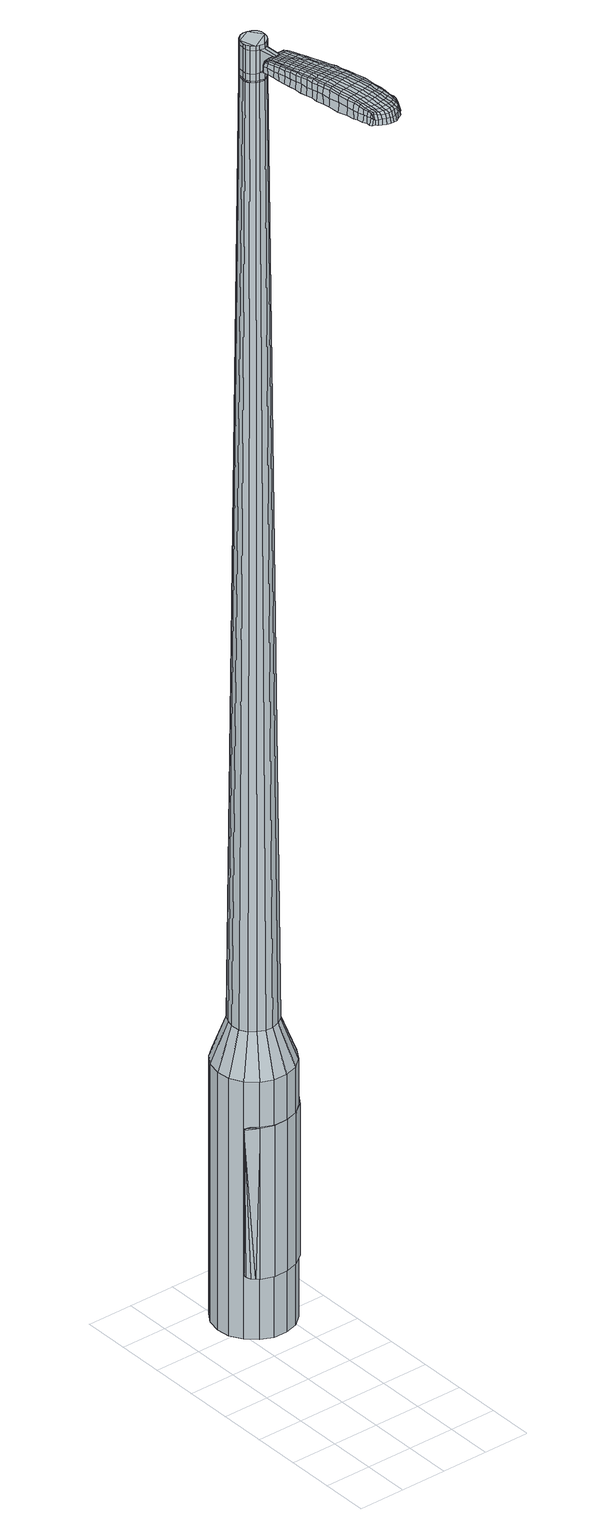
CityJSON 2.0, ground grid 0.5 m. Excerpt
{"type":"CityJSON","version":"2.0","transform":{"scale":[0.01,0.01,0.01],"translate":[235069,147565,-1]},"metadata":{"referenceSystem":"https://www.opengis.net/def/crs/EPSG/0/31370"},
"CityObjects":{
"object1":{"type":"GenericCityObject","attributes":{"cluster":338,"mean_distance_to_centroid":0.354,"new_centroid_x":235069.77,"new_centroid_y":147567.67,"mean_distance_to_camera":16.1,"H1":12.92,"H2":13.08,"Z_final":115.37,"cluster2":-1,"proj_x":235066.15,"proj_y":147568.17,"id_line":38494,"bearing_l":187.88,"distance":3.65,"orientation":"left","G_obj":277.88},"geometry":[{"type":"MultiSurface","lod":"2","boundaries":[[[0,1,2,3]],[[1,4,5,2]],[[4,6,7,5]],[[6,8,9,7]],[[8,10,11,9]],[[10,12,13,11]],[[12,14,15,13]],[[14,16,17,15]],[[16,18,19,17]],[[18,20,21,19]],[[20,22,23,21]],[[22,24,25,23]],[[24,26,27,25]],[[26,28,29,27]],[[28,30,31,29]],[[30,32,33,31]],[[32,34,35,33]],[[34,0,3,35]],[[36,37,38,39]],[[38,40,41,42]],[[41,43,42]],[[42,44,45,46]],[[45,47,46]],[[46,48,49,50]],[[49,51,50]],[[42,46,50,38]],[[50,52,39,38]],[[53,36,39]],[[2,5,7,35]],[[7,9,11,15]],[[11,13,15]],[[15,17,19,23]],[[19,21,23]],[[23,25,27,31]],[[27,29,31]],[[15,23,31,7]],[[31,33,35,7]],[[3,2,35]],[[1,0,54,55]],[[0,34,56,54]],[[34,32,57,56]],[[32,30,58,57]],[[30,28,59,58]],[[28,26,60,59]],[[26,24,61,60]],[[24,22,62,61]],[[22,20,63,62]],[[20,18,64,63]],[[18,16,65,64]],[[16,14,66,65]],[[14,12,67,66]],[[12,10,68,67]],[[10,8,69,68]],[[8,6,70,69]],[[6,4,71,70]],[[4,1,55,71]],[[55,54,72,73]],[[54,56,74,72]],[[56,57,75,74]],[[57,58,76,75]],[[58,59,77,76]],[[59,60,78,77]],[[60,61,79,78]],[[61,62,80,79]],[[62,63,81,80]],[[63,64,82,81]],[[64,65,83,82]],[[65,66,84,83]],[[66,67,85,84]],[[67,68,86,85]],[[68,69,87,86]],[[69,70,88,87]],[[70,71,89,88]],[[71,55,73,89]],[[90,91,92,73]],[[74,93,91,90]],[[75,94,93,74]],[[76,95,94,75]],[[77,96,95,76]],[[97,98,96,77]],[[99,100,98,97]],[[80,101,100,99]],[[102,103,101,80]],[[82,104,103,102]],[[105,106,104,82]],[[107,108,106,105]],[[85,109,108,107]],[[86,110,109,85]],[[111,112,110,86]],[[113,114,112,111]],[[115,116,114,113]],[[73,92,116,115]],[[117,118,119,120]],[[121,117,120,122]],[[123,121,122,124]],[[125,123,124,126]],[[127,125,126,128]],[[129,127,128,130]],[[131,129,130,132]],[[133,131,132,134]],[[135,133,134,136]],[[137,135,136,138]],[[139,137,138,140]],[[141,139,140,142]],[[143,141,142,144]],[[145,143,144,146]],[[147,145,146,148]],[[149,147,148,150]],[[72,90,73]],[[72,74,90]],[[78,97,77]],[[78,79,99,97]],[[79,80,99]],[[81,102,80]],[[81,82,102]],[[83,105,82]],[[83,84,107,105]],[[84,85,107]],[[87,111,86]],[[87,88,113,111]],[[88,89,115,113]],[[89,73,115]],[[151,92,91]],[[152,116,92]],[[152,153,114,116]],[[153,154,112,114]],[[154,110,112]],[[155,108,109]],[[155,156,106,108]],[[156,104,106]],[[157,103,104]],[[157,101,103]],[[158,100,101]],[[158,159,98,100]],[[159,96,98]],[[151,91,93]],[[39,52,149,160]],[[92,151,161,150]],[[53,39,160,118]],[[151,93,119,161]],[[36,53,118,117]],[[93,94,120,119]],[[37,36,117,121]],[[94,95,122,120]],[[38,37,121,123]],[[95,96,124,122]],[[40,38,123,125]],[[96,159,126,124]],[[41,40,125,127]],[[159,158,128,126]],[[43,41,127,129]],[[158,101,130,128]],[[42,43,129,131]],[[101,157,132,130]],[[44,42,131,133]],[[157,104,134,132]],[[45,44,133,135]],[[104,156,136,134]],[[47,45,135,137]],[[156,155,138,136]],[[46,47,137,139]],[[155,109,140,138]],[[48,46,139,141]],[[109,110,142,140]],[[49,48,141,143]],[[110,154,144,142]],[[51,49,143,145]],[[154,153,146,144]],[[50,51,145,147]],[[153,152,148,146]],[[52,50,147,149]],[[152,92,150,148]],[[149,150,162,163]],[[150,161,164,162]],[[161,119,165,164]],[[119,118,166,165]],[[118,160,167,166]],[[160,149,163,167]],[[168,169,170,171]],[[172,168,171,173]],[[168,172,174,175]],[[169,168,175,176]],[[177,178,179,180]],[[181,177,180,182]],[[177,181,183,184]],[[178,177,184,185]],[[186,187,188,189]],[[190,186,189,191]],[[186,190,192,193]],[[187,186,193,194]],[[195,196,197,198]],[[199,195,198,200]],[[195,199,201,202]],[[196,195,202,203]],[[204,205,206,207]],[[208,204,207,209]],[[204,208,210,211]],[[205,204,211,212]],[[213,214,215,216]],[[217,213,216,218]],[[213,217,219,220]],[[214,213,220,221]],[[222,223,224,225]],[[214,222,225,215]],[[222,214,221,226]],[[223,222,226,227]],[[228,229,230,231]],[[223,228,231,224]],[[228,223,227,232]],[[229,228,232,233]],[[234,172,173,235]],[[229,234,235,230]],[[234,229,233,236]],[[172,234,236,174]],[[237,238,239,240]],[[241,237,240,242]],[[237,241,243,244]],[[238,237,244,245]],[[246,247,248,249]],[[238,246,249,239]],[[246,238,245,250]],[[247,246,250,251]],[[252,253,254,255]],[[247,252,255,248]],[[252,247,251,256]],[[253,252,256,257]],[[258,259,260,261]],[[253,258,261,254]],[[258,253,257,262]],[[259,258,262,263]],[[264,169,176,265]],[[259,264,265,260]],[[264,259,263,266]],[[169,264,266,170]],[[267,268,269,270]],[[271,267,270,272]],[[267,271,273,274]],[[268,267,274,275]],[[276,277,278,279]],[[268,276,279,269]],[[276,268,275,280]],[[277,276,280,281]],[[282,283,284,285]],[[277,282,285,278]],[[282,277,281,286]],[[283,282,286,287]],[[288,181,182,289]],[[283,288,289,284]],[[288,283,287,290]],[[181,288,290,183]],[[291,292,293,294]],[[295,291,294,296]],[[291,295,297,298]],[[292,291,298,299]],[[300,301,302,303]],[[292,300,303,293]],[[300,292,299,304]],[[301,300,304,305]],[[306,307,308,309]],[[301,306,309,302]],[[306,301,305,310]],[[307,306,310,311]],[[312,313,314,315]],[[307,312,315,308]],[[312,307,311,316]],[[313,312,316,317]],[[318,178,185,319]],[[313,318,319,314]],[[318,313,317,320]],[[178,318,320,179]],[[321,207,206,322]],[[323,321,322,324]],[[321,323,325,326]],[[207,321,326,209]],[[327,323,324,328]],[[329,327,328,330]],[[327,329,331,332]],[[323,327,332,325]],[[333,329,330,334]],[[335,333,334,336]],[[333,335,337,338]],[[329,333,338,331]],[[339,335,336,340]],[[341,339,340,342]],[[339,341,343,344]],[[335,339,344,337]],[[345,341,342,346]],[[196,345,346,197]],[[345,196,203,347]],[[341,345,347,343]],[[348,349,194,193]],[[350,348,193,192]],[[348,350,351,352]],[[349,348,352,353]],[[354,355,353,352]],[[356,354,352,351]],[[354,356,357,358]],[[355,354,358,359]],[[360,361,359,358]],[[362,360,358,357]],[[360,362,363,364]],[[361,360,364,365]],[[366,367,365,364]],[[368,366,364,363]],[[366,368,201,199]],[[367,366,199,200]],[[369,370,371,372]],[[271,369,372,273]],[[369,271,272,373]],[[370,369,373,374]],[[375,190,191,376]],[[370,375,376,371]],[[375,370,374,377]],[[190,375,377,192]],[[378,379,380,381]],[[217,378,381,219]],[[378,217,218,382]],[[379,378,382,383]],[[384,385,386,387]],[[379,384,387,380]],[[384,379,383,388]],[[385,384,388,389]],[[390,187,194,391]],[[385,390,391,386]],[[390,385,389,392]],[[187,390,392,188]],[[393,394,395,396]],[[175,393,396,176]],[[393,175,174,397]],[[394,393,397,398]],[[399,400,401,402]],[[394,399,402,395]],[[399,394,398,403]],[[400,399,403,404]],[[405,198,197,406]],[[400,405,406,401]],[[405,400,404,407]],[[198,405,407,200]],[[408,409,410,411]],[[180,408,411,182]],[[408,180,179,412]],[[409,408,412,413]],[[414,202,201,415]],[[409,414,415,410]],[[414,409,413,416]],[[202,414,416,203]],[[417,418,419,420]],[[295,417,420,297]],[[417,295,296,421]],[[418,417,421,422]],[[423,208,209,424]],[[418,423,424,419]],[[423,418,422,425]],[[208,423,425,210]],[[426,427,428,429]],[[241,426,429,243]],[[426,241,242,430]],[[427,426,430,431]],[[432,433,434,435]],[[427,432,435,428]],[[432,427,431,436]],[[433,432,436,437]],[[438,205,212,439]],[[433,438,439,434]],[[438,433,437,440]],[[205,438,440,206]],[[441,442,431,430]],[[240,441,430,242]],[[441,240,239,443]],[[442,441,443,444]],[[445,446,437,436]],[[442,445,436,431]],[[445,442,444,447]],[[446,445,447,448]],[[449,322,206,440]],[[446,449,440,437]],[[449,446,448,450]],[[322,449,450,324]],[[451,452,453,454]],[[298,451,454,299]],[[451,298,297,420]],[[452,451,420,419]],[[455,326,325,456]],[[452,455,456,453]],[[455,452,419,424]],[[326,455,424,209]],[[457,458,444,443]],[[249,457,443,239]],[[457,249,248,459]],[[458,457,459,460]],[[461,462,448,447]],[[458,461,447,444]],[[461,458,460,463]],[[462,461,463,464]],[[465,328,324,450]],[[462,465,450,448]],[[465,462,464,466]],[[328,465,466,330]],[[467,468,469,470]],[[304,467,470,305]],[[467,304,299,454]],[[468,467,454,453]],[[471,332,331,472]],[[468,471,472,469]],[[471,468,453,456]],[[332,471,456,325]],[[473,474,460,459]],[[255,473,459,248]],[[473,255,254,475]],[[474,473,475,476]],[[477,478,464,463]],[[474,477,463,460]],[[477,474,476,479]],[[478,477,479,480]],[[481,334,330,466]],[[478,481,466,464]],[[481,478,480,482]],[[334,481,482,336]],[[483,484,485,486]],[[310,483,486,311]],[[483,310,305,470]],[[484,483,470,469]],[[487,338,337,488]],[[484,487,488,485]],[[487,484,469,472]],[[338,487,472,331]],[[489,490,476,475]],[[261,489,475,254]],[[489,261,260,491]],[[490,489,491,492]],[[493,494,480,479]],[[490,493,479,476]],[[493,490,492,495]],[[494,493,495,496]],[[497,340,336,482]],[[494,497,482,480]],[[497,494,496,498]],[[340,497,498,342]],[[499,500,501,502]],[[316,499,502,317]],[[499,316,311,486]],[[500,499,486,485]],[[503,344,343,504]],[[500,503,504,501]],[[503,500,485,488]],[[344,503,488,337]],[[505,506,492,491]],[[265,505,491,260]],[[505,265,176,396]],[[506,505,396,395]],[[507,508,496,495]],[[506,507,495,492]],[[507,506,395,402]],[[508,507,402,401]],[[509,346,342,498]],[[508,509,498,496]],[[509,508,401,406]],[[346,509,406,197]],[[510,511,413,412]],[[320,510,412,179]],[[510,320,317,502]],[[511,510,502,501]],[[512,347,203,416]],[[511,512,416,413]],[[512,511,501,504]],[[347,512,504,343]],[[513,514,374,373]],[[270,513,373,272]],[[513,270,269,515]],[[514,513,515,516]],[[517,350,192,377]],[[514,517,377,374]],[[517,514,516,518]],[[350,517,518,351]],[[519,520,521,522]],[[220,519,522,221]],[[519,220,219,381]],[[520,519,381,380]],[[523,524,525,526]],[[520,523,526,521]],[[523,520,380,387]],[[524,523,387,386]],[[527,349,353,528]],[[524,527,528,525]],[[527,524,386,391]],[[349,527,391,194]],[[529,530,516,515]],[[279,529,515,269]],[[529,279,278,531]],[[530,529,531,532]],[[533,356,351,518]],[[530,533,518,516]],[[533,530,532,534]],[[356,533,534,357]],[[535,536,537,538]],[[226,535,538,227]],[[535,226,221,522]],[[536,535,522,521]],[[539,540,541,542]],[[536,539,542,537]],[[539,536,521,526]],[[540,539,526,525]],[[543,355,359,544]],[[540,543,544,541]],[[543,540,525,528]],[[355,543,528,353]],[[545,546,532,531]],[[285,545,531,278]],[[545,285,284,547]],[[546,545,547,548]],[[549,362,357,534]],[[546,549,534,532]],[[549,546,548,550]],[[362,549,550,363]],[[551,552,553,554]],[[232,551,554,233]],[[551,232,227,538]],[[552,551,538,537]],[[555,556,557,558]],[[552,555,558,553]],[[555,552,537,542]],[[556,555,542,541]],[[559,361,365,560]],[[556,559,560,557]],[[559,556,541,544]],[[361,559,544,359]],[[561,562,548,547]],[[289,561,547,284]],[[561,289,182,411]],[[562,561,411,410]],[[563,368,363,550]],[[562,563,550,548]],[[563,562,410,415]],[[368,563,415,201]],[[564,565,398,397]],[[236,564,397,174]],[[564,236,233,554]],[[565,564,554,553]],[[566,567,404,403]],[[565,566,403,398]],[[566,565,553,558]],[[567,566,558,557]],[[568,367,200,407]],[[567,568,407,404]],[[568,567,557,560]],[[367,568,560,365]],[[569,570,571,572]],[[572,571,573,574]],[[575,573,571,576]],[[576,571,570,577]],[[578,579,580,581]],[[581,580,582,583]],[[584,582,580,585]],[[585,580,579,586]],[[587,588,589,590]],[[590,589,591,592]],[[593,591,589,594]],[[594,589,588,595]],[[596,597,598,599]],[[599,598,600,601]],[[602,600,598,603]],[[603,598,597,604]],[[605,606,607,608]],[[608,607,609,610]],[[611,609,607,612]],[[612,607,606,613]],[[614,615,616,617]],[[617,616,618,619]],[[620,618,616,621]],[[621,616,615,622]],[[623,624,625,626]],[[626,625,615,614]],[[622,615,625,627]],[[627,625,624,628]],[[629,630,631,632]],[[632,631,624,623]],[[628,624,631,633]],[[633,631,630,634]],[[574,573,635,636]],[[636,635,630,629]],[[634,630,635,637]],[[637,635,573,575]],[[638,639,640,641]],[[641,640,642,643]],[[644,642,640,645]],[[645,640,639,646]],[[647,648,649,650]],[[650,649,639,638]],[[646,639,649,651]],[[651,649,648,652]],[[653,654,655,656]],[[656,655,648,647]],[[652,648,655,657]],[[657,655,654,658]],[[659,660,661,662]],[[662,661,654,653]],[[658,654,661,663]],[[663,661,660,664]],[[577,570,665,666]],[[666,665,660,659]],[[664,660,665,667]],[[667,665,570,569]],[[668,669,670,671]],[[671,670,672,673]],[[674,672,670,675]],[[675,670,669,676]],[[677,678,679,680]],[[680,679,669,668]],[[676,669,679,681]],[[681,679,678,682]],[[683,684,685,686]],[[686,685,678,677]],[[682,678,685,687]],[[687,685,684,688]],[[583,582,689,690]],[[690,689,684,683]],[[688,684,689,691]],[[691,689,582,584]],[[692,693,694,695]],[[695,694,696,697]],[[698,696,694,699]],[[699,694,693,700]],[[701,702,703,704]],[[704,703,693,692]],[[700,693,703,705]],[[705,703,702,706]],[[707,708,709,710]],[[710,709,702,701]],[[706,702,709,711]],[[711,709,708,712]],[[713,714,715,716]],[[716,715,708,707]],[[712,708,715,717]],[[717,715,714,718]],[[586,579,719,720]],[[720,719,714,713]],[[718,714,719,721]],[[721,719,579,578]],[[605,608,722,723]],[[723,722,724,725]],[[726,724,722,166]],[[166,722,608,610]],[[725,724,727,728]],[[728,727,729,730]],[[731,729,727,732]],[[732,727,724,726]],[[730,729,733,734]],[[734,733,735,736]],[[737,735,733,738]],[[738,733,729,731]],[[736,735,739,740]],[[740,739,741,742]],[[743,741,739,744]],[[744,739,735,737]],[[742,741,745,746]],[[746,745,597,596]],[[604,597,745,747]],[[747,745,741,743]],[[595,748,749,594]],[[594,749,750,593]],[[751,750,749,752]],[[752,749,748,753]],[[753,754,755,752]],[[752,755,756,751]],[[757,756,755,758]],[[758,755,754,759]],[[759,760,761,758]],[[758,761,762,757]],[[763,762,761,764]],[[764,761,760,765]],[[765,766,767,764]],[[764,767,768,763]],[[602,768,767,600]],[[600,767,766,601]],[[769,770,771,772]],[[772,771,672,674]],[[673,672,771,773]],[[773,771,770,774]],[[592,591,775,776]],[[776,775,770,769]],[[774,770,775,777]],[[777,775,591,593]],[[778,779,780,781]],[[781,780,618,620]],[[619,618,780,782]],[[782,780,779,783]],[[784,785,786,787]],[[787,786,779,778]],[[783,779,786,788]],[[788,786,785,789]],[[595,588,790,791]],[[791,790,785,784]],[[789,785,790,792]],[[792,790,588,587]],[[793,794,795,796]],[[796,795,576,577]],[[575,576,795,797]],[[797,795,794,798]],[[799,800,801,802]],[[802,801,794,793]],[[798,794,801,803]],[[803,801,800,804]],[[596,599,805,806]],[[806,805,800,799]],[[804,800,805,807]],[[807,805,599,601]],[[808,809,810,811]],[[811,810,581,583]],[[578,581,810,812]],[[812,810,809,813]],[[602,603,814,815]],[[815,814,809,808]],[[813,809,814,816]],[[816,814,603,604]],[[817,818,819,820]],[[820,819,696,698]],[[697,696,819,821]],[[821,819,818,822]],[[610,609,823,824]],[[824,823,818,817]],[[822,818,823,825]],[[825,823,609,611]],[[826,827,642,644]],[[643,642,828]],[[828,642,827,829]],[[830,831,832,833]],[[833,832,827,826]],[[829,827,832,834]],[[834,832,831,835]],[[613,606,836,837]],[[837,836,831,830]],[[835,831,836,838]],[[838,836,606,605]],[[829,839,828]],[[828,839,641,643]],[[638,641,839,840]],[[840,839,841]],[[835,842,843,834]],[[834,843,839,829]],[[841,839,843,844]],[[844,843,842,845]],[[605,723,846,838]],[[838,846,842,835]],[[845,842,846,847]],[[847,846,723,725]],[[848,849,850,851]],[[851,850,699,700]],[[698,699,850,820]],[[820,850,849,817]],[[726,166,852,853]],[[853,852,849,848]],[[817,849,852,824]],[[824,852,166,610]],[[841,854,855,840]],[[840,855,650,638]],[[647,650,855,856]],[[856,855,854,857]],[[845,858,859,844]],[[844,859,854,841]],[[857,854,859,860]],[[860,859,858,861]],[[725,728,862,847]],[[847,862,858,845]],[[861,858,862,863]],[[863,862,728,730]],[[864,865,866,867]],[[867,866,705,706]],[[700,705,866,851]],[[851,866,865,848]],[[731,732,868,869]],[[869,868,865,864]],[[848,865,868,853]],[[853,868,732,726]],[[857,870,871,856]],[[856,871,656,647]],[[653,656,871,872]],[[872,871,870,873]],[[861,874,875,860]],[[860,875,870,857]],[[873,870,875,876]],[[876,875,874,877]],[[730,734,878,863]],[[863,878,874,861]],[[877,874,878,879]],[[879,878,734,736]],[[880,881,882,883]],[[883,882,711,712]],[[706,711,882,867]],[[867,882,881,864]],[[737,738,884,885]],[[885,884,881,880]],[[864,881,884,869]],[[869,884,738,731]],[[873,886,887,872]],[[872,887,662,653]],[[659,662,887,888]],[[888,887,886,889]],[[877,890,891,876]],[[876,891,886,873]],[[889,886,891,892]],[[892,891,890,893]],[[736,740,894,879]],[[879,894,890,877]],[[893,890,894,895]],[[895,894,740,742]],[[896,897,898,899]],[[899,898,717,718]],[[712,717,898,883]],[[883,898,897,880]],[[743,744,900,901]],[[901,900,897,896]],[[880,897,900,885]],[[885,900,744,737]],[[889,902,903,888]],[[888,903,666,659]],[[577,666,903,796]],[[796,903,902,793]],[[893,904,905,892]],[[892,905,902,889]],[[793,902,905,802]],[[802,905,904,799]],[[742,746,906,895]],[[895,906,904,893]],[[799,904,906,806]],[[806,906,746,596]],[[813,907,908,812]],[[812,908,721,578]],[[718,721,908,899]],[[899,908,907,896]],[[604,747,909,816]],[[816,909,907,813]],[[896,907,909,901]],[[901,909,747,743]],[[774,910,911,773]],[[773,911,671,673]],[[668,671,911,912]],[[912,911,910,913]],[[593,750,914,777]],[[777,914,910,774]],[[913,910,914,915]],[[915,914,750,751]],[[916,917,918,919]],[[919,918,621,622]],[[620,621,918,781]],[[781,918,917,778]],[[920,921,922,923]],[[923,922,917,916]],[[778,917,922,787]],[[787,922,921,784]],[[753,748,924,925]],[[925,924,921,920]],[[784,921,924,791]],[[791,924,748,595]],[[913,926,927,912]],[[912,927,680,668]],[[677,680,927,928]],[[928,927,926,929]],[[751,756,930,915]],[[915,930,926,913]],[[929,926,930,931]],[[931,930,756,757]],[[932,933,934,935]],[[935,934,627,628]],[[622,627,934,919]],[[919,934,933,916]],[[936,937,938,939]],[[939,938,933,932]],[[916,933,938,923]],[[923,938,937,920]],[[759,754,940,941]],[[941,940,937,936]],[[920,937,940,925]],[[925,940,754,753]],[[929,942,943,928]],[[928,943,686,677]],[[683,686,943,944]],[[944,943,942,945]],[[757,762,946,931]],[[931,946,942,929]],[[945,942,946,947]],[[947,946,762,763]],[[948,949,950,951]],[[951,950,633,634]],[[628,633,950,935]],[[935,950,949,932]],[[952,953,954,955]],[[955,954,949,948]],[[932,949,954,939]],[[939,954,953,936]],[[765,760,956,957]],[[957,956,953,952]],[[936,953,956,941]],[[941,956,760,759]],[[945,958,959,944]],[[944,959,690,683]],[[583,690,959,811]],[[811,959,958,808]],[[763,768,960,947]],[[947,960,958,945]],[[808,958,960,815]],[[815,960,768,602]],[[798,961,962,797]],[[797,962,637,575]],[[634,637,962,951]],[[951,962,961,948]],[[804,963,964,803]],[[803,964,961,798]],[[948,961,964,955]],[[955,964,963,952]],[[601,766,965,807]],[[807,965,963,804]],[[952,963,965,957]],[[957,965,766,765]],[[569,572,171,170]],[[572,574,173,171]],[[584,585,184,183]],[[585,586,185,184]],[[587,590,189,188]],[[590,592,191,189]],[[611,612,211,210]],[[612,613,212,211]],[[614,617,216,215]],[[617,619,218,216]],[[623,626,225,224]],[[626,614,215,225]],[[629,632,231,230]],[[632,623,224,231]],[[574,636,235,173]],[[636,629,230,235]],[[644,645,244,243]],[[645,646,245,244]],[[646,651,250,245]],[[651,652,251,250]],[[652,657,256,251]],[[657,658,257,256]],[[658,663,262,257]],[[663,664,263,262]],[[664,667,266,263]],[[667,569,170,266]],[[674,675,274,273]],[[675,676,275,274]],[[676,681,280,275]],[[681,682,281,280]],[[682,687,286,281]],[[687,688,287,286]],[[688,691,290,287]],[[691,584,183,290]],[[692,695,294,293]],[[695,697,296,294]],[[701,704,303,302]],[[704,692,293,303]],[[707,710,309,308]],[[710,701,302,309]],[[713,716,315,314]],[[716,707,308,315]],[[586,720,319,185]],[[720,713,314,319]],[[769,772,372,371]],[[772,674,273,372]],[[592,776,376,191]],[[776,769,371,376]],[[619,782,382,218]],[[782,783,383,382]],[[783,788,388,383]],[[788,789,389,388]],[[789,792,392,389]],[[792,587,188,392]],[[697,821,421,296]],[[821,822,422,421]],[[822,825,425,422]],[[825,611,210,425]],[[826,644,429,428]],[[644,243,429]],[[830,833,435,434]],[[833,826,428,435]],[[613,837,439,212]],[[837,830,434,439]],[[966,967,968,969]],[[970,971,969,968]],[[972,973,974,975]],[[976,977,978,979]],[[967,980,981,968]],[[982,970,968,981]],[[983,972,975,984]],[[985,986,977,976]],[[980,987,988,981]],[[988,989,982,981]],[[990,983,984,991]],[[992,986,985,993]],[[987,994,995,988]],[[995,996,989,988]],[[997,990,991,998]],[[999,992,993,1000]],[[1001,1002,1003,1004]],[[1005,1006,1002,1001]],[[1005,1007,1008,1006]],[[1007,1009,1010,1008]],[[1011,1012,1013,1014]],[[1015,1016,1012,1011]],[[1017,1018,1016,1015]],[[1019,1020,1018,1017]],[[1014,1003,1002,1011]],[[1011,1002,1006,1015]],[[1006,1008,1017,1015]],[[1008,1010,1019,1017]],[[975,974,971,970]],[[984,975,970,982]],[[989,991,984,982]],[[996,998,991,989]],[[976,979,973,972]],[[985,976,972,983]],[[993,985,983,990]],[[1000,993,990,997]],[[977,1001,1004,978]],[[986,1005,1001,977]],[[1007,1005,986,992]],[[1009,1007,992,999]],[[1021,1022,1023,1024]],[[1023,1025,1026,1027]],[[1023,1027,1028,1029]],[[1023,1029,1024]],[[1030,1021,1024,1031]],[[1032,1031,1024,1033]],[[1034,1033,1024]],[[1035,1023,1022,1036]],[[1037,1035,1036,1038]],[[1039,1037,1038,1040]],[[1041,1039,1040,1042]],[[1043,1041,1042,1044]],[[1044,1045,1046,1047]],[[1044,1047,1048,1049]],[[1044,1049,1050,1051]],[[1050,1052,1053,1054]],[[1050,1054,1055,1056]],[[1050,1056,1051]],[[1044,1051,1043]],[[1057,1058,1022,1021]],[[1059,1060,1025,1023]],[[1061,1062,1034,1024]],[[1058,1063,1036,1022]],[[1064,1059,1023,1035]],[[1063,1065,1038,1036]],[[1066,1064,1035,1037]],[[1065,1067,1040,1038]],[[1068,1066,1037,1039]],[[1067,1069,1042,1040]],[[1070,1068,1039,1041]],[[1069,1071,1044,1042]],[[1072,1070,1041,1043]],[[1071,1073,1045,1044]],[[1074,1075,1052,1050]],[[1076,1072,1043,1051]],[[1046,1045,1073,1077]],[[1047,1046,1077,1078]],[[1048,1047,1078,1079]],[[1049,1048,1079,1080]],[[1050,1049,1080,1074]],[[1081,1057,1021,1030]],[[1082,1081,1030,1031]],[[1083,1082,1031,1032]],[[1084,1083,1032,1033]],[[1062,1084,1033,1034]],[[1026,1025,1060,1085]],[[1053,1052,1075,1086]],[[1027,1026,1085,1087]],[[1028,1027,1087,1088]],[[1029,1028,1088,1089]],[[1024,1029,1089,1061]],[[1054,1053,1086,1090]],[[1055,1054,1090,1091]],[[1056,1055,1091,1092]],[[1051,1056,1092,1076]]]}]}
},
"vertices":[
[85,224,384],[70,224,384],[70,224,96],[85,224,96],[57,230,384],[57,230,96],[46,240,384],[46,240,96],[39,253,384],[39,253,96],[37,267,384],[37,267,96],[40,282,384],[40,282,96],[48,294,384],[48,294,96],[59,303,384],[59,303,96],[73,308,384],[73,308,96],[88,307,384],[88,307,96],[102,302,384],[102,302,96],[112,292,384],[112,292,96],[119,279,384],[119,279,96],[121,264,384],[121,264,96],[118,250,384],[118,250,96],[110,237,384],[110,237,96],[99,228,384],[99,228,96],[89,257,1524],[91,261,1524],[92,265,1524],[81,252,1524],[92,270,1524],[90,274,1524],[82,279,1524],[86,277,1524],[77,279,1524],[73,278,1524],[67,271,1524],[69,275,1524],[66,266,1524],[66,262,1524],[72,254,1524],[68,258,1524],[76,253,1524],[85,254,1524],[82,241,429],[74,241,429],[91,244,429],[98,249,429],[102,256,429],[104,265,429],[103,274,429],[99,281,429],[92,287,429],[84,290,429],[76,291,429],[67,288,429],[60,283,429],[56,275,429],[54,267,429],[55,258,429],[59,250,429],[66,245,429],[81,252,1483],[76,253,1483],[85,254,1483],[89,257,1483],[91,261,1483],[92,265,1483],[92,270,1483],[90,274,1483],[86,277,1483],[82,279,1483],[77,279,1483],[73,278,1483],[69,275,1483],[67,271,1483],[66,266,1483],[66,262,1483],[68,258,1483],[72,254,1483],[81,253,1483],[81,253,1485],[76,253,1485],[85,254,1485],[89,257,1485],[91,261,1485],[92,265,1485],[91,270,1483],[91,270,1485],[89,274,1483],[89,274,1485],[86,277,1485],[82,278,1483],[82,278,1485],[77,279,1485],[73,277,1483],[73,277,1485],[69,274,1483],[69,274,1485],[67,271,1485],[66,266,1485],[67,262,1483],[67,262,1485],[69,258,1483],[69,258,1485],[72,255,1483],[72,255,1485],[89,257,1519],[85,254,1519],[85,254,1493],[89,257,1493],[91,261,1519],[91,261,1493],[92,265,1519],[92,265,1493],[92,270,1519],[92,270,1493],[90,274,1519],[90,274,1493],[86,277,1519],[86,277,1493],[82,279,1519],[82,279,1493],[77,279,1519],[77,279,1493],[73,278,1519],[73,278,1493],[69,275,1519],[69,275,1493],[67,271,1519],[67,271,1493],[66,266,1519],[66,266,1493],[66,262,1519],[66,262,1493],[68,258,1519],[68,258,1493],[72,254,1519],[72,254,1493],[76,253,1519],[76,253,1493],[81,252,1485],[72,254,1485],[68,258,1485],[66,262,1485],[69,275,1485],[73,278,1485],[82,279,1485],[90,274,1485],[92,270,1485],[81,252,1519],[81,252,1493],[80,234,1513],[80,234,1518],[83,234,1513],[87,234,1513],[87,234,1518],[83,234,1518],[74,158,1519],[74,165,1518],[72,164,1509],[73,156,1510],[75,149,1519],[74,148,1510],[77,151,1526],[76,159,1525],[75,166,1525],[112,163,1519],[111,170,1518],[109,171,1525],[111,164,1525],[114,154,1519],[112,155,1526],[116,153,1510],[114,162,1510],[113,169,1509],[105,88,1519],[101,87,1519],[102,87,1513],[105,87,1513],[109,90,1519],[109,89,1513],[109,91,1524],[105,90,1524],[101,89,1524],[95,161,1530],[94,169,1529],[91,168,1529],[92,161,1530],[96,152,1531],[93,152,1531],[100,153,1530],[99,162,1530],[97,169,1529],[84,241,1512],[81,241,1512],[81,240,1517],[84,240,1517],[87,242,1512],[87,240,1517],[87,241,1506],[84,240,1506],[81,240,1506],[84,99,1519],[83,103,1519],[82,102,1512],[82,98,1512],[85,97,1518],[83,96,1512],[85,98,1522],[85,100,1523],[84,103,1524],[82,107,1519],[80,113,1519],[79,112,1512],[80,106,1512],[83,108,1524],[82,114,1525],[79,119,1519],[78,126,1519],[77,125,1511],[78,117,1511],[81,120,1526],[79,127,1526],[77,138,1519],[75,136,1510],[78,139,1526],[68,232,1513],[69,224,1513],[70,225,1518],[69,232,1517],[68,237,1512],[69,236,1516],[67,236,1506],[67,230,1507],[68,223,1507],[69,217,1514],[70,209,1515],[71,210,1520],[71,217,1519],[68,215,1507],[69,208,1507],[71,202,1515],[71,194,1516],[72,195,1522],[72,203,1521],[69,200,1508],[70,193,1508],[72,187,1517],[72,179,1517],[74,181,1524],[73,188,1523],[70,185,1508],[71,178,1509],[73,172,1518],[74,173,1524],[72,171,1509],[119,104,1519],[119,107,1519],[118,107,1524],[118,104,1523],[119,101,1518],[118,102,1522],[120,100,1512],[121,103,1512],[121,106,1512],[119,112,1519],[119,118,1519],[117,118,1525],[118,112,1524],[120,111,1512],[120,117,1512],[118,123,1519],[117,131,1519],[116,132,1526],[117,124,1526],[120,123,1511],[119,130,1511],[116,143,1519],[114,143,1526],[117,142,1510],[98,236,1513],[100,228,1513],[101,227,1507],[99,235,1507],[97,241,1512],[98,240,1506],[96,240,1516],[97,236,1517],[99,229,1518],[101,221,1514],[103,213,1515],[104,212,1507],[103,220,1507],[100,221,1519],[101,214,1520],[104,206,1515],[106,199,1516],[107,198,1508],[106,205,1508],[103,207,1521],[104,199,1522],[107,191,1517],[108,184,1517],[110,183,1509],[109,190,1508],[105,192,1523],[107,185,1524],[110,177,1518],[112,176,1509],[108,178,1524],[84,235,1519],[82,234,1519],[85,227,1520],[83,227,1520],[88,228,1520],[87,235,1519],[87,220,1522],[84,220,1522],[88,213,1523],[85,212,1523],[91,213,1523],[90,220,1521],[89,205,1524],[86,205,1524],[90,198,1525],[87,197,1525],[93,198,1525],[92,206,1524],[91,190,1526],[88,190,1526],[92,183,1527],[89,183,1527],[95,184,1527],[94,191,1526],[93,176,1528],[90,175,1528],[96,176,1528],[104,92,1527],[101,92,1527],[108,94,1526],[108,98,1527],[104,97,1528],[100,96,1528],[103,103,1529],[99,103,1529],[107,105,1528],[106,112,1530],[102,111,1530],[98,110,1530],[101,118,1531],[97,117,1531],[105,119,1530],[104,128,1531],[100,127,1531],[96,126,1531],[98,139,1531],[94,139,1531],[102,140,1531],[118,99,1518],[116,96,1519],[117,96,1513],[119,98,1513],[117,100,1523],[116,98,1523],[113,93,1519],[114,92,1513],[113,94,1524],[86,95,1518],[88,93,1518],[88,95,1523],[86,97,1523],[85,94,1513],[87,92,1513],[91,91,1519],[94,89,1519],[94,90,1524],[91,92,1523],[90,90,1513],[94,88,1513],[98,88,1519],[98,89,1524],[98,87,1513],[77,160,1528],[79,160,1528],[78,167,1528],[76,167,1527],[78,151,1528],[80,151,1529],[82,160,1529],[85,160,1530],[84,167,1529],[81,167,1528],[83,151,1529],[86,151,1530],[88,160,1530],[87,168,1529],[89,151,1531],[109,164,1528],[107,163,1529],[108,155,1529],[111,155,1528],[108,171,1527],[106,170,1528],[103,163,1529],[104,154,1530],[102,170,1528],[96,243,1512],[94,243,1512],[93,241,1517],[95,241,1517],[97,242,1506],[94,242,1506],[90,242,1512],[90,241,1517],[91,241,1506],[69,239,1512],[71,239,1512],[70,239,1506],[68,238,1506],[70,238,1517],[71,238,1517],[73,240,1512],[76,240,1512],[75,239,1506],[73,239,1506],[74,239,1517],[76,239,1517],[78,240,1512],[78,240,1506],[79,239,1517],[70,233,1519],[72,233,1519],[71,225,1520],[73,226,1520],[74,233,1519],[77,234,1519],[75,226,1520],[78,226,1520],[79,234,1519],[80,227,1520],[96,236,1519],[94,236,1519],[95,229,1520],[97,229,1520],[91,235,1519],[92,228,1520],[72,218,1521],[74,218,1521],[72,210,1522],[74,211,1522],[76,218,1521],[79,219,1521],[77,211,1522],[79,211,1523],[81,219,1522],[82,212,1523],[99,221,1521],[97,221,1521],[98,214,1522],[100,214,1522],[93,221,1521],[94,213,1522],[73,203,1523],[75,203,1523],[74,196,1524],[76,196,1524],[77,204,1523],[80,204,1524],[78,196,1525],[81,197,1525],[83,204,1524],[84,197,1525],[101,207,1523],[99,207,1523],[100,199,1524],[103,200,1524],[96,206,1524],[97,199,1525],[74,188,1525],[76,189,1525],[75,181,1526],[77,181,1526],[79,189,1526],[82,189,1526],[80,182,1527],[83,182,1527],[85,190,1526],[86,182,1527],[104,192,1525],[102,192,1525],[103,185,1526],[105,185,1526],[98,191,1526],[99,184,1527],[76,174,1527],[78,174,1527],[80,174,1527],[83,175,1528],[87,175,1528],[107,178,1527],[104,178,1527],[101,177,1528],[117,102,1525],[115,100,1525],[117,106,1526],[115,104,1526],[112,97,1526],[112,101,1527],[86,99,1525],[88,97,1525],[87,101,1526],[85,102,1525],[90,95,1525],[94,93,1526],[93,97,1527],[90,99,1526],[97,92,1526],[96,97,1527],[116,111,1526],[115,109,1527],[116,117,1527],[114,116,1528],[111,107,1528],[110,114,1529],[84,107,1526],[86,106,1527],[85,112,1528],[83,113,1527],[89,105,1527],[92,103,1528],[91,110,1529],[88,111,1528],[96,103,1528],[95,110,1530],[115,123,1528],[113,122,1529],[114,132,1528],[112,131,1529],[109,120,1529],[108,129,1530],[82,119,1528],[84,119,1528],[83,127,1529],[81,127,1528],[87,118,1529],[90,117,1530],[89,126,1530],[86,126,1530],[94,117,1530],[92,126,1531],[113,143,1529],[110,143,1529],[106,141,1530],[79,139,1528],[81,139,1529],[84,139,1530],[87,139,1530],[91,139,1531],[74,164,1509],[76,165,1518],[76,158,1518],[75,157,1509],[77,150,1519],[76,148,1510],[78,151,1525],[78,159,1525],[77,166,1525],[108,170,1525],[109,170,1518],[110,163,1518],[109,163,1525],[112,154,1519],[110,155,1525],[114,153,1510],[112,162,1509],[111,168,1509],[101,89,1513],[101,90,1519],[105,90,1519],[105,89,1513],[108,92,1519],[108,91,1513],[108,93,1524],[104,92,1524],[101,91,1524],[91,168,1528],[94,168,1528],[95,161,1529],[92,161,1529],[96,152,1529],[93,152,1529],[100,153,1529],[98,161,1529],[97,169,1528],[81,238,1516],[81,239,1512],[84,239,1512],[84,238,1516],[87,239,1512],[87,238,1516],[87,239,1506],[84,238,1506],[81,238,1506],[83,102,1512],[85,103,1519],[85,100,1518],[84,99,1512],[86,98,1518],[85,97,1512],[87,99,1522],[87,101,1523],[86,104,1523],[81,112,1512],[82,113,1519],[84,108,1519],[82,107,1512],[85,109,1524],[84,114,1525],[79,125,1511],[80,127,1519],[81,119,1519],[80,118,1511],[82,120,1525],[81,128,1526],[79,138,1519],[77,137,1510],[80,139,1526],[72,225,1518],[71,224,1513],[70,232,1513],[71,232,1517],[70,237,1512],[71,236,1515],[69,236,1506],[69,230,1506],[70,223,1507],[73,210,1520],[72,209,1514],[71,217,1514],[72,217,1519],[70,215,1507],[71,208,1507],[74,195,1522],[73,194,1516],[73,202,1515],[74,203,1521],[71,200,1508],[72,193,1508],[76,181,1523],[74,180,1517],[74,187,1516],[75,188,1522],[72,185,1508],[73,178,1508],[75,172,1517],[76,173,1524],[74,171,1509],[116,107,1523],[117,107,1519],[117,104,1518],[116,104,1523],[117,102,1518],[116,102,1522],[118,101,1512],[119,103,1512],[119,106,1512],[115,118,1525],[117,117,1519],[117,112,1519],[116,112,1524],[118,111,1512],[118,116,1512],[114,132,1526],[115,131,1519],[116,123,1519],[115,124,1525],[118,122,1511],[117,130,1511],[114,142,1519],[112,143,1526],[115,141,1510],[99,227,1507],[98,228,1513],[96,235,1513],[98,234,1506],[95,240,1512],[96,239,1506],[95,239,1515],[95,235,1517],[97,228,1518],[102,212,1507],[101,213,1514],[99,220,1514],[101,219,1507],[98,221,1519],[99,213,1520],[105,197,1508],[104,198,1516],[102,206,1515],[104,205,1508],[101,206,1521],[102,199,1522],[108,183,1508],[107,184,1517],[105,191,1516],[107,190,1508],[104,192,1522],[105,184,1523],[108,177,1517],[110,176,1509],[106,177,1524],[85,234,1518],[82,233,1518],[86,227,1519],[83,226,1519],[88,227,1519],[87,219,1520],[84,219,1520],[88,212,1521],[85,212,1521],[91,212,1521],[90,220,1520],[89,205,1523],[86,204,1523],[90,197,1524],[87,197,1524],[93,198,1524],[92,205,1523],[91,190,1525],[88,190,1525],[92,183,1526],[89,182,1526],[95,183,1526],[94,190,1525],[93,175,1527],[90,175,1527],[96,176,1527],[101,93,1526],[104,94,1526],[107,95,1525],[107,99,1526],[104,98,1526],[100,97,1526],[99,103,1528],[103,104,1528],[106,105,1527],[105,112,1528],[102,111,1529],[98,111,1529],[97,118,1530],[101,118,1530],[105,119,1529],[103,128,1530],[100,127,1530],[96,126,1530],[95,139,1530],[98,139,1530],[101,140,1530],[116,97,1513],[115,98,1518],[116,100,1518],[118,99,1512],[116,101,1523],[114,99,1523],[112,95,1519],[112,94,1513],[111,96,1523],[89,96,1523],[89,95,1518],[87,97,1518],[88,98,1523],[86,96,1512],[88,94,1512],[95,92,1523],[95,91,1519],[92,93,1519],[92,94,1523],[91,92,1513],[95,90,1513],[98,90,1519],[98,91,1524],[98,89,1513],[79,167,1527],[80,159,1527],[79,159,1527],[78,167,1526],[79,151,1527],[81,151,1528],[85,167,1528],[85,160,1528],[82,160,1528],[82,167,1527],[83,151,1528],[86,151,1529],[89,160,1529],[88,167,1528],[90,151,1529],[108,154,1528],[106,163,1527],[108,163,1527],[109,155,1527],[107,170,1526],[105,170,1527],[103,162,1528],[104,153,1528],[101,169,1527],[93,239,1516],[94,240,1512],[95,241,1512],[94,240,1516],[96,240,1506],[95,240,1506],[91,240,1512],[90,239,1516],[91,239,1506],[70,236,1506],[71,237,1512],[71,237,1516],[72,236,1516],[76,237,1506],[76,238,1512],[73,238,1512],[73,237,1506],[74,237,1516],[76,237,1516],[79,238,1512],[78,237,1506],[79,237,1516],[72,232,1518],[72,225,1519],[73,225,1519],[77,233,1518],[75,232,1518],[75,225,1519],[78,226,1519],[80,233,1518],[80,226,1519],[95,228,1519],[94,235,1518],[95,235,1518],[96,228,1519],[91,235,1518],[92,228,1519],[74,218,1520],[73,218,1520],[74,210,1521],[75,210,1521],[79,218,1520],[76,218,1520],[77,210,1521],[80,211,1521],[81,219,1520],[82,211,1521],[98,213,1521],[96,221,1520],[98,221,1520],[99,213,1521],[93,220,1520],[94,213,1521],[75,203,1522],[74,203,1522],[75,195,1523],[76,195,1523],[80,203,1522],[78,203,1522],[78,196,1523],[81,196,1524],[83,204,1523],[84,196,1524],[100,199,1523],[99,206,1522],[100,206,1522],[101,199,1523],[96,205,1522],[97,198,1523],[77,188,1524],[76,188,1524],[76,181,1525],[78,181,1525],[82,189,1525],[79,188,1524],[80,181,1525],[83,181,1526],[85,189,1525],[86,182,1526],[103,184,1525],[101,191,1524],[103,192,1524],[104,184,1525],[98,191,1524],[99,184,1525],[78,174,1526],[77,174,1526],[84,174,1527],[81,174,1526],[87,175,1527],[104,177,1526],[105,177,1526],[100,176,1526],[114,101,1524],[115,103,1524],[115,106,1525],[114,104,1525],[111,98,1525],[111,102,1525],[88,102,1525],[89,98,1524],[88,100,1524],[87,103,1525],[94,98,1526],[94,95,1525],[91,96,1524],[91,100,1525],[98,94,1525],[97,97,1526],[114,110,1526],[115,111,1526],[114,117,1526],[113,116,1527],[110,107,1526],[110,114,1527],[86,113,1527],[87,107,1526],[86,108,1526],[85,114,1526],[92,111,1528],[93,104,1527],[90,105,1526],[88,112,1527],[96,104,1527],[95,111,1528],[112,122,1527],[114,124,1527],[113,131,1527],[111,131,1528],[109,121,1528],[108,129,1529],[84,127,1528],[85,119,1527],[83,120,1527],[82,128,1527],[89,126,1529],[91,118,1529],[87,118,1528],[86,127,1528],[94,117,1529],[93,126,1530],[110,142,1528],[111,143,1528],[106,141,1529],[82,139,1528],[81,139,1528],[88,139,1529],[85,139,1529],[91,139,1530],[69,236,1508],[76,237,1508],[79,205,1509],[71,204,1509],[81,183,1510],[73,182,1510],[86,144,1512],[77,143,1512],[74,160,1511],[84,162,1511],[89,126,1513],[91,113,1514],[82,112,1514],[79,125,1513],[83,238,1508],[87,206,1509],[90,184,1510],[95,145,1512],[93,163,1511],[98,127,1513],[100,114,1514],[89,239,1508],[95,207,1509],[98,186,1510],[105,146,1512],[102,164,1511],[108,115,1514],[107,129,1513],[96,240,1508],[103,208,1509],[107,187,1510],[114,148,1512],[111,166,1511],[117,116,1514],[116,130,1513],[93,100,1514],[95,95,1514],[88,94,1514],[85,98,1514],[102,101,1514],[102,96,1514],[110,102,1514],[109,97,1514],[118,103,1514],[116,98,1514],[99,91,1515],[102,88,1515],[101,88,1515],[94,90,1515],[103,91,1515],[103,88,1515],[107,92,1515],[104,88,1515],[111,92,1515],[105,89,1515],[120,253,334],[119,248,334],[119,248,165],[122,262,171],[120,253,165],[121,256,165],[122,259,166],[122,261,167],[122,262,169],[121,256,334],[122,259,333],[122,261,332],[122,262,331],[122,262,328],[111,236,165],[111,236,334],[99,227,165],[99,227,334],[85,223,165],[85,223,334],[70,223,165],[70,223,334],[56,228,165],[56,228,334],[53,231,334],[50,234,334],[48,236,333],[46,237,332],[45,238,331],[45,238,328],[53,231,165],[45,238,171],[45,238,169],[46,237,167],[48,236,166],[50,234,165],[117,253,334],[116,249,334],[116,249,165],[117,253,165],[119,263,171],[119,263,328],[109,238,334],[109,238,165],[98,230,334],[98,230,165],[84,225,334],[84,225,165],[70,226,334],[70,226,165],[58,231,334],[58,231,165],[55,233,334],[47,240,328],[47,240,171],[55,233,165],[52,236,334],[50,238,333],[48,239,332],[47,240,331],[118,257,334],[119,259,333],[119,261,332],[119,263,331],[118,257,165],[47,240,169],[119,259,166],[119,261,167],[119,263,169],[48,239,167],[50,238,166],[52,236,165]
]}
